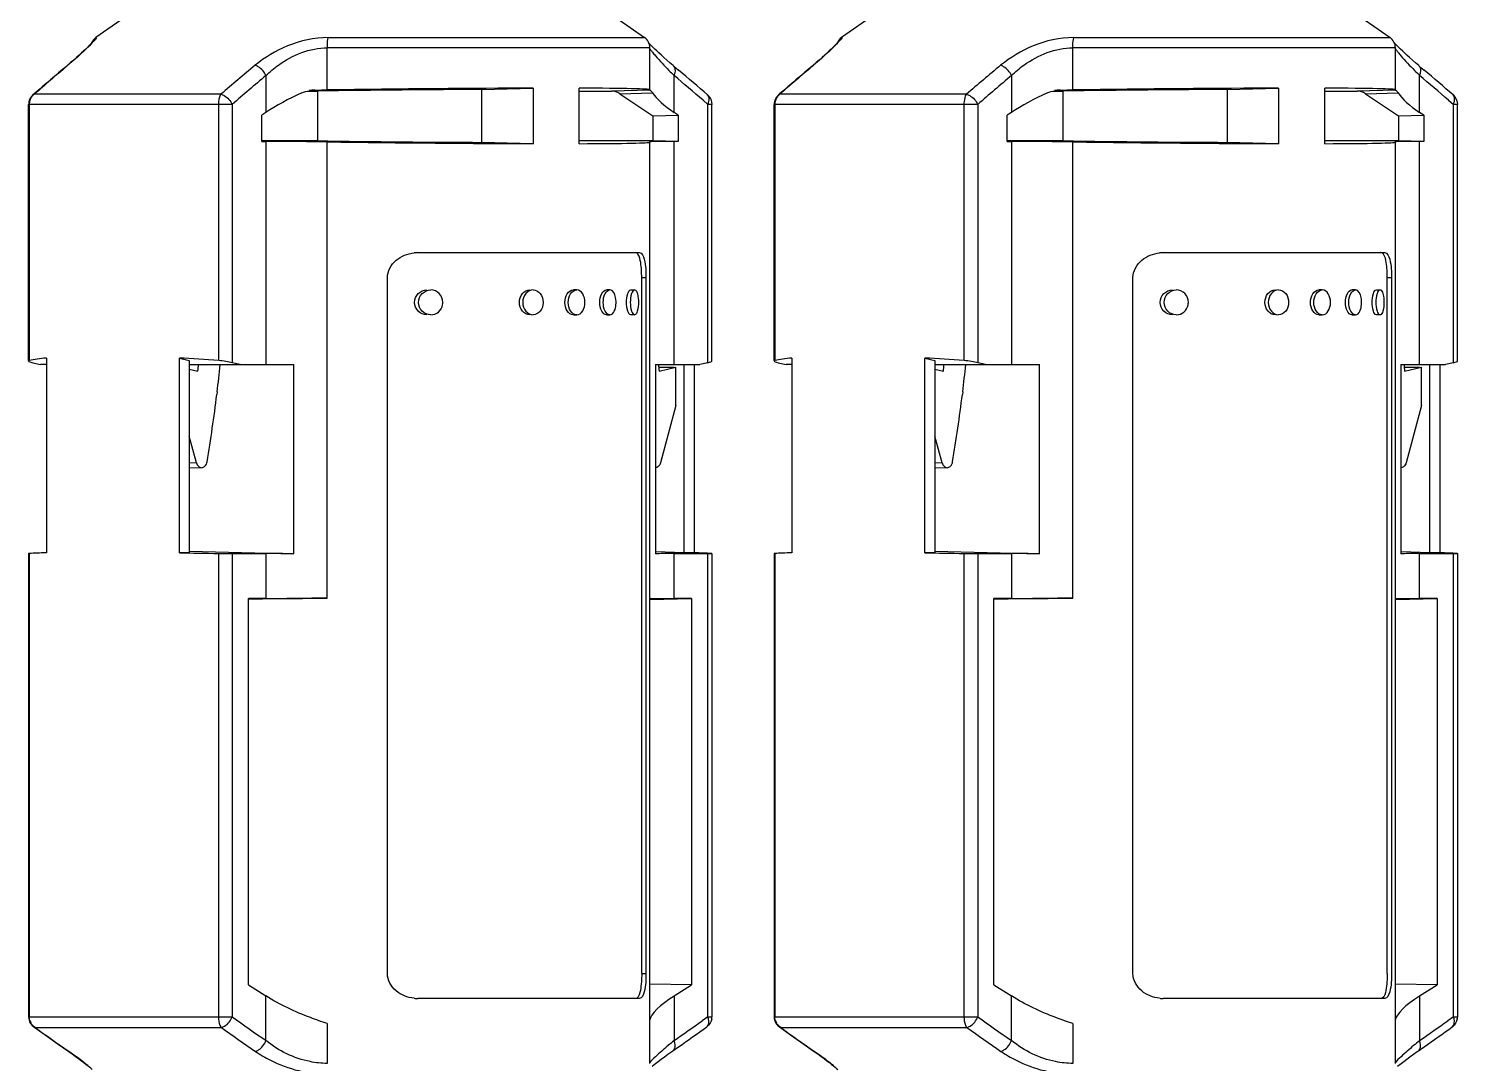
# Model space of a CAD drawing. Header units: millimetres. Extents: x 10297564 to 11610295, y -9287743 to -8409454.
# Drawn here: x 10529069 to 10530223, y -9104071 to -9103235 of the extents above; entities that cross this region are included whole.
import ezdxf

# ---------------------------------------------------------------- set-up
doc = ezdxf.new("R2010")
doc.units = ezdxf.units.MM
doc.header["$LTSCALE"] = 100
doc.layers.add('-0', color=7, linetype='Continuous')

# ---------------------------------------------------------------- blocks, each defined once
blk = doc.blocks.new('인버터 외형도')
at = {"layer": '-0', "linetype": 'Continuous'}
for p, q in [((120262.3, 33751.12), (120319.29, 33711.22)), ((120713.77, 33751.12), (120770.76, 33711.22)), ((120004.15, 33723.15), (119987.11, 33711.22)), ((120455.62, 33723.15), (120438.58, 33711.22)), ((119987.11, 33711.22), (119987.31, 33711.22)), ((120127.69, 33711.22), (120319.29, 33711.22)), ((120438.58, 33711.22), (120438.78, 33711.22)), ((120579.16, 33711.22), (120770.76, 33711.22)), ((119985.34, 33708.95), (119984.67, 33708.17)), ((120322.5, 33705.05), (120127.2, 33705.05)), ((120127.2, 33679.56), (120127.2, 33705.05)), ((120322.5, 33679.67), (120322.5, 33705.05)), ((120325.53, 33704.31), (120323.56, 33706.25)), ((120436.81, 33708.95), (120436.14, 33708.17)), ((120773.97, 33705.05), (120578.67, 33705.05)), ((120578.67, 33679.56), (120578.67, 33705.05)), ((120773.97, 33679.67), (120773.97, 33705.05)), ((120777, 33704.31), (120775.03, 33706.25)), ((119969.4, 33694.04), (119970.1, 33694.45)), ((119969.78, 33694.35), (119969.41, 33694.04)), ((119969.49, 33693.93), (119970.1, 33694.45)), ((120336.99, 33694.04), (120339.94, 33691.54)), ((120420.87, 33694.04), (120421.57, 33694.45)), ((120421.25, 33694.35), (120420.88, 33694.04)), ((120420.96, 33693.93), (120421.57, 33694.45)), ((120788.46, 33694.04), (120791.41, 33691.54)), ((120090.06, 33688.28), (120090.06, 33665.93)), ((120337.18, 33665.93), (120337.18, 33688.28)), ((120541.53, 33688.28), (120541.53, 33665.93)), ((120788.65, 33665.93), (120788.65, 33688.28)), ((119949.63, 33677.12), (119948.9, 33676.49)), ((119948.9, 33676.49), (119949.76, 33676.97)), ((120062.78, 33676.97), (119949.75, 33676.97)), ((120115.19, 33678.87), (120121.18, 33678.87)), ((120119.63, 33679.46), (120120.02, 33679.47)), ((120119.63, 33679.46), (120120.02, 33679.47)), ((120121.18, 33678.87), (120121.18, 33648.78)), ((120220.66, 33679.83), (120251.8, 33680.63)), ((120220.66, 33679.83), (120220.66, 33647.82)), ((120251.8, 33680.63), (120251.8, 33647.02)), ((120279.76, 33647.02), (120279.76, 33680.63)), ((120279.76, 33678.87), (120299.32, 33678.87)), ((120322.51, 33679.47), (120299.32, 33678.87)), ((120304.32, 33677.29), (120324.17, 33677.79)), ((120304.32, 33677.29), (120324.33, 33663.82)), ((120322.29, 33679.56), (120322.24, 33679.53)), ((120322.5, 33679.67), (120322.29, 33679.56)), ((120401.1, 33677.12), (120400.37, 33676.49)), ((120400.37, 33676.49), (120401.23, 33676.97)), ((120514.25, 33676.97), (120401.22, 33676.97)), ((120566.66, 33678.87), (120572.65, 33678.87)), ((120571.1, 33679.46), (120571.49, 33679.47)), ((120571.1, 33679.46), (120571.49, 33679.47)), ((120572.65, 33678.87), (120572.65, 33648.78)), ((120672.13, 33679.83), (120703.27, 33680.63)), ((120672.13, 33679.83), (120672.13, 33647.82)), ((120703.27, 33680.63), (120703.27, 33647.02)), ((120731.23, 33647.02), (120731.23, 33680.63)), ((120731.23, 33678.87), (120750.79, 33678.87)), ((120773.98, 33679.47), (120750.79, 33678.87)), ((120755.79, 33677.29), (120775.64, 33677.79)), ((120755.79, 33677.29), (120775.8, 33663.82)), ((120773.76, 33679.56), (120773.71, 33679.53)), ((120773.97, 33679.67), (120773.76, 33679.56)), ((120069.64, 33670.81), (119946.31, 33670.81)), ((119946.31, 33515.68), (119946.31, 33670.81)), ((119946.71, 33670.81), (119946.71, 33515.68)), ((120061.44, 33515.68), (120061.44, 33670.81)), ((120069.64, 33670.81), (120069.64, 33514.46)), ((120354.73, 33673.29), (120357.6, 33670.81)), ((120360.09, 33670.81), (120357.6, 33670.81)), ((120357.6, 33514.46), (120357.6, 33670.81)), ((120360.09, 33515.45), (120360.09, 33670.81)), ((120521.11, 33670.81), (120397.78, 33670.81)), ((120397.78, 33515.68), (120397.78, 33670.81)), ((120398.18, 33670.81), (120398.18, 33515.68)), ((120512.91, 33515.68), (120512.91, 33670.81)), ((120521.11, 33670.81), (120521.11, 33514.46)), ((120806.2, 33673.29), (120809.07, 33670.81)), ((120811.56, 33670.81), (120809.07, 33670.81)), ((120809.07, 33514.46), (120809.07, 33670.81)), ((120811.56, 33515.45), (120811.56, 33670.81)), ((120090.06, 33665.93), (120087.51, 33664.22)), ((120087.51, 33648.38), (120087.51, 33664.22)), ((120324.33, 33663.82), (120339.73, 33664.22)), ((120324.33, 33663.82), (120324.33, 33648.78)), ((120339.73, 33664.22), (120337.18, 33665.93)), ((120339.73, 33664.22), (120339.73, 33648.38)), ((120541.53, 33665.93), (120538.98, 33664.22)), ((120538.98, 33648.38), (120538.98, 33664.22)), ((120775.8, 33663.82), (120791.2, 33664.22)), ((120775.8, 33663.82), (120775.8, 33648.78)), ((120791.2, 33664.22), (120788.65, 33665.93)), ((120791.2, 33664.22), (120791.2, 33648.38)), ((120121.18, 33648.78), (120087.51, 33648.78)), ((120087.51, 33648.38), (120090.06, 33648.38)), ((120090.06, 33648.38), (120090.06, 33513.33)), ((120127.2, 33371.97), (120127.2, 33648.09)), ((120251.8, 33647.02), (120220.66, 33647.82)), ((120324.33, 33648.78), (120279.76, 33648.78)), ((120322.24, 33648.12), (120322.29, 33648.09)), ((120322.29, 33648.09), (120322.5, 33647.98)), ((120322.5, 33090.29), (120322.5, 33647.98)), ((120339.73, 33648.38), (120324.33, 33648.78)), ((120339.73, 33648.38), (120337.18, 33648.38)), ((120337.18, 33513.33), (120337.18, 33648.38)), ((120572.65, 33648.78), (120538.98, 33648.78)), ((120538.98, 33648.38), (120541.53, 33648.38)), ((120541.53, 33648.38), (120541.53, 33513.33)), ((120578.67, 33371.97), (120578.67, 33648.09)), ((120703.27, 33647.02), (120672.13, 33647.82)), ((120775.8, 33648.78), (120731.23, 33648.78)), ((120773.71, 33648.12), (120773.76, 33648.09)), ((120773.76, 33648.09), (120773.97, 33647.98)), ((120773.97, 33090.29), (120773.97, 33647.98)), ((120791.2, 33648.38), (120775.8, 33648.78)), ((120791.2, 33648.38), (120788.65, 33648.38)), ((120788.65, 33513.33), (120788.65, 33648.38)), ((120181.93, 33581.06), (120316.13, 33581.06)), ((120633.4, 33581.06), (120767.6, 33581.06)), ((120163.6, 33144.63), (120163.6, 33566.01)), ((120317.58, 33566.01), (120320.17, 33566.01)), ((120317.58, 33144.63), (120317.58, 33566.01)), ((120320.17, 33566.01), (120320.17, 33144.63)), ((120615.07, 33144.63), (120615.07, 33566.01)), ((120769.05, 33566.01), (120771.64, 33566.01)), ((120769.05, 33144.63), (120769.05, 33566.01)), ((120771.64, 33566.01), (120771.64, 33144.63)), ((120278.24, 33558.48), (120276.22, 33558.48)), ((120298.32, 33558.48), (120296.21, 33558.48)), ((120310.97, 33558.48), (120313.28, 33558.48)), ((120729.71, 33558.48), (120727.69, 33558.48)), ((120749.79, 33558.48), (120747.68, 33558.48)), ((120762.44, 33558.48), (120764.75, 33558.48)), ((120276.22, 33543.43), (120278.24, 33543.43)), ((120296.21, 33543.43), (120298.32, 33543.43)), ((120313.28, 33543.43), (120310.97, 33543.43)), ((120727.69, 33543.43), (120729.71, 33543.43)), ((120747.68, 33543.43), (120749.79, 33543.43)), ((120764.75, 33543.43), (120762.44, 33543.43)), ((119946.71, 33515.68), (119946.31, 33515.45)), ((119948.8, 33514.46), (119953.55, 33513.33)), ((119957.05, 33513.33), (119953.55, 33513.33)), ((119957.05, 33517.28), (119957.05, 33399.42)), ((120037.61, 33517.28), (120043.62, 33515.86)), ((120037.61, 33399.42), (120037.61, 33517.28)), ((120043.62, 33515.86), (120043.62, 33399.42)), ((120043.62, 33513.34), (120106.91, 33513.33)), ((120074.38, 33513.33), (120069.64, 33514.46)), ((120106.91, 33398.82), (120106.91, 33513.33)), ((120325.89, 33513.33), (120352.85, 33513.33)), ((120325.89, 33513.33), (120325.89, 33398.82)), ((120327.82, 33511.7), (120337.18, 33511.7)), ((120328.1, 33509.28), (120338.3, 33511.7)), ((120338.3, 33488.53), (120338.3, 33511.7)), ((120343.34, 33399.42), (120343.34, 33513.33)), ((120349.35, 33513.33), (120349.35, 33399.42)), ((120357.6, 33514.46), (120352.85, 33513.33)), ((120398.18, 33515.68), (120397.78, 33515.45)), ((120400.27, 33514.46), (120405.01, 33513.33)), ((120408.52, 33513.33), (120405.01, 33513.33)), ((120408.52, 33517.28), (120408.52, 33399.42)), ((120489.08, 33517.28), (120495.09, 33515.86)), ((120489.08, 33399.42), (120489.08, 33517.28)), ((120495.09, 33515.86), (120495.09, 33399.42)), ((120495.09, 33513.34), (120558.38, 33513.33)), ((120525.85, 33513.33), (120521.11, 33514.46)), ((120558.38, 33398.82), (120558.38, 33513.33)), ((120777.36, 33513.33), (120804.32, 33513.33)), ((120777.36, 33513.33), (120777.36, 33398.82)), ((120779.29, 33511.7), (120788.65, 33511.7)), ((120779.57, 33509.28), (120789.77, 33511.7)), ((120789.77, 33488.53), (120789.77, 33511.7)), ((120794.81, 33399.42), (120794.81, 33513.33)), ((120800.82, 33513.33), (120800.82, 33399.42)), ((120809.07, 33514.46), (120804.32, 33513.33)), ((120043.62, 33510.5), (120048.78, 33509.28)), ((120495.09, 33510.5), (120500.25, 33509.28)), ((120060.48, 33496.73), (120060.3, 33495.22)), ((120511.95, 33496.73), (120511.76, 33495.22)), ((120338.3, 33488.53), (120328.93, 33453.87)), ((120789.77, 33488.53), (120780.4, 33453.87)), ((120047.96, 33453.87), (120043.62, 33469.92)), ((120499.43, 33453.87), (120495.09, 33469.92)), ((120047.96, 33453.87), (120043.62, 33453.67)), ((120051.23, 33450.9), (120043.62, 33450.55)), ((120499.43, 33453.87), (120495.09, 33453.67)), ((120502.7, 33450.9), (120495.09, 33450.55)), ((119946.71, 33398.97), (119946.31, 33398.93)), ((119946.31, 33398.93), (119946.31, 33118.53)), ((119946.71, 33398.97), (119946.71, 33118.53)), ((120043.62, 33399.42), (120037.61, 33399.42)), ((120043.64, 33400.44), (120106.91, 33398.82)), ((120061.44, 33118.53), (120061.44, 33398.97)), ((120069.64, 33398.89), (120090.06, 33398.89)), ((120069.64, 33398.89), (120069.64, 33118.53)), ((120090.06, 33398.89), (120090.06, 33371.68)), ((120343.34, 33399.42), (120325.92, 33399.87)), ((120337.18, 33398.89), (120357.6, 33398.89)), ((120337.18, 33371.68), (120337.18, 33398.89)), ((120349.35, 33399.42), (120343.34, 33399.42)), ((120357.6, 33118.53), (120357.6, 33398.89)), ((120360.09, 33398.93), (120359.68, 33398.97)), ((120360.09, 33398.93), (120360.09, 33118.53)), ((120398.18, 33398.97), (120397.78, 33398.93)), ((120397.78, 33398.93), (120397.78, 33118.53)), ((120398.18, 33398.97), (120398.18, 33118.53)), ((120495.09, 33399.42), (120489.08, 33399.42)), ((120495.11, 33400.44), (120558.38, 33398.82)), ((120512.91, 33118.53), (120512.91, 33398.97)), ((120521.11, 33398.89), (120541.53, 33398.89)), ((120521.11, 33398.89), (120521.11, 33118.53)), ((120541.53, 33398.89), (120541.53, 33371.68)), ((120794.81, 33399.42), (120777.39, 33399.87)), ((120788.65, 33398.89), (120809.07, 33398.89)), ((120788.65, 33371.68), (120788.65, 33398.89)), ((120800.82, 33399.42), (120794.81, 33399.42)), ((120809.07, 33118.53), (120809.07, 33398.89)), ((120811.56, 33398.93), (120811.15, 33398.97)), ((120811.56, 33398.93), (120811.56, 33118.53)), ((120090.06, 33371.68), (120079.41, 33371.68)), ((120079.41, 33137.78), (120079.41, 33371.68)), ((120322.5, 33371.03), (120347.82, 33371.68)), ((120347.82, 33371.68), (120337.18, 33371.68)), ((120347.82, 33371.68), (120347.82, 33137.78)), ((120541.53, 33371.68), (120530.88, 33371.68)), ((120530.88, 33137.78), (120530.88, 33371.68)), ((120773.97, 33371.03), (120799.29, 33371.68)), ((120799.29, 33371.68), (120788.65, 33371.68)), ((120799.29, 33371.68), (120799.29, 33137.78)), ((120317.58, 33144.63), (120320.17, 33144.63)), ((120079.41, 33137.78), (120090.06, 33131.1)), ((120090.06, 33104.12), (120090.06, 33131.1)), ((120347.82, 33137.78), (120322.5, 33138.19)), ((120337.18, 33131.1), (120347.82, 33137.78)), ((120337.18, 33131.1), (120337.18, 33104.12)), ((120530.88, 33137.78), (120541.53, 33131.1)), ((120541.53, 33104.12), (120541.53, 33131.1)), ((120799.29, 33137.78), (120773.97, 33138.19)), ((120788.65, 33131.1), (120799.29, 33137.78)), ((120788.65, 33131.1), (120788.65, 33104.12)), ((120316.13, 33129.59), (120181.93, 33129.59)), ((120767.6, 33129.59), (120633.4, 33129.59)), ((119946.31, 33118.53), (120069.64, 33118.53)), ((120127.2, 33114.45), (120127.2, 33090.29)), ((120357.6, 33118.53), (120354.27, 33116.15)), ((120357.6, 33118.53), (120360.09, 33118.53)), ((120397.78, 33118.53), (120521.11, 33118.53)), ((120578.67, 33114.45), (120578.67, 33090.29)), ((120809.07, 33118.53), (120805.74, 33116.15)), ((120809.07, 33118.53), (120811.56, 33118.53)), ((119949.46, 33112.41), (119950.28, 33112.01)), ((119950.28, 33112.01), (120063.02, 33112.01)), ((120400.93, 33112.41), (120401.75, 33112.01)), ((120401.74, 33112.01), (120514.49, 33112.01)), ((119969.96, 33097.94), (119970.63, 33097.6)), ((119969.96, 33097.94), (119970.57, 33097.51)), ((119970.63, 33097.6), (119970.02, 33098.02)), ((119970.57, 33097.51), (119972.66, 33096.04)), ((120336.44, 33097.94), (120339.84, 33100.31)), ((120421.43, 33097.94), (120422.1, 33097.6)), ((120421.43, 33097.94), (120422.04, 33097.51)), ((120422.1, 33097.6), (120421.49, 33098.02)), ((120422.04, 33097.51), (120424.13, 33096.04)), ((120787.91, 33097.94), (120791.31, 33100.31)), ((120323.88, 33088.58), (120326.02, 33090.29)), ((120775.35, 33088.58), (120777.49, 33090.29))]:
    blk.add_line(p, q, dxfattribs=at)
for points in [[(119984.67, 33708.17), (119984.29, 33707.75), (119983.63, 33707.06), (119982.84, 33706.25), (119981.92, 33705.33), (119980.86, 33704.31), (119979.68, 33703.17), (119978.37, 33701.94), (119976.92, 33700.61), (119975.34, 33699.19), (119973.63, 33697.67)], [(120323.56, 33706.25), (120322.77, 33707.06), (120322.11, 33707.75), (120321.73, 33708.17)], [(120336.99, 33694.04), (120336.62, 33694.35), (120334.63, 33696.05), (120332.77, 33697.67), (120331.06, 33699.19), (120329.48, 33700.61), (120328.03, 33701.94), (120326.72, 33703.17), (120325.53, 33704.31)], [(120436.14, 33708.17), (120435.76, 33707.75), (120435.1, 33707.06), (120434.31, 33706.25), (120433.39, 33705.33), (120432.33, 33704.31), (120431.15, 33703.17), (120429.84, 33701.94), (120428.39, 33700.61), (120426.81, 33699.19), (120425.1, 33697.67)], [(120775.03, 33706.25), (120774.24, 33707.06), (120773.58, 33707.75), (120773.2, 33708.17)], [(120788.46, 33694.04), (120788.09, 33694.35), (120786.1, 33696.05), (120784.24, 33697.67), (120782.53, 33699.19), (120780.95, 33700.61), (120779.5, 33701.94), (120778.19, 33703.17), (120777, 33704.31)], [(119973.63, 33697.67), (119971.77, 33696.06), (119969.78, 33694.35)], [(120425.1, 33697.67), (120423.24, 33696.06), (120421.25, 33694.35)], [(119949.46, 33112.4), (119956.25, 33107.57), (119964.22, 33101.95), (119969.96, 33097.94)], [(120400.93, 33112.4), (120407.72, 33107.57), (120415.69, 33101.95), (120421.43, 33097.94)], [(119972.66, 33096.04), (119974.69, 33094.57), (119976.55, 33093.21), (119978.24, 33091.94), (119979.75, 33090.78), (119981.1, 33089.72), (119982.29, 33088.77), (119983.31, 33087.93), (119984.16, 33087.21), (119984.85, 33086.61)], [(120326.02, 33090.29), (120327.58, 33091.5), (120329.34, 33092.83), (120331.3, 33094.28), (120333.45, 33095.83), (120335.79, 33097.49), (120336.44, 33097.94)], [(120424.13, 33096.04), (120426.16, 33094.57), (120428.02, 33093.21), (120429.71, 33091.94), (120431.22, 33090.78), (120432.57, 33089.72), (120433.76, 33088.77), (120434.78, 33087.93), (120435.63, 33087.21), (120436.32, 33086.61)], [(120777.49, 33090.29), (120779.05, 33091.5), (120780.81, 33092.83), (120782.77, 33094.28), (120784.92, 33095.83), (120787.26, 33097.49), (120787.91, 33097.94)]]:
    blk.add_lwpolyline(points, dxfattribs=at)
for centre, radius, start, end in [((119991.42, 33705.05), 7.52, 124.99998, 155.19379), ((120314.98, 33705.05), 7.52, 0, 55.00002), ((120442.89, 33705.05), 7.52, 124.99998, 155.19379), ((120766.45, 33705.05), 7.52, 0, 55.00002), ((119884.43, 33804.97), 139.56, 314.38536, 314.98751), ((119991.66, 33705.01), 7.57, 143.37904, 150.20189), ((120335.9, 33804.97), 139.56, 314.38536, 314.98751), ((120443.13, 33705.01), 7.57, 143.37904, 150.20189), ((121285.83, 32134.8), 2040.63, 130.17362, 130.9044), ((121282.39, 32146.02), 2029.71, 130.30385, 131.03855), ((121287.3, 32250.42), 1880.03, 129.81721, 130.64186), ((121737.3, 32134.8), 2040.63, 130.17362, 130.9044), ((121733.86, 32146.02), 2029.71, 130.30385, 131.03855), ((121738.77, 32250.42), 1880.03, 129.81721, 130.64186), ((121394.81, 32142.83), 2022.57, 130.17284, 130.93431), ((120522.88, 33877.03), 264.78, 224.521, 225.46449), ((119026.96, 32136.44), 2030.98, 49.17457, 49.8258), ((119016.94, 32130.62), 2046.17, 49.06858, 49.71609), ((121846.28, 32142.83), 2022.57, 130.17284, 130.93431), ((120974.35, 33877.03), 264.78, 224.521, 225.46449), ((119478.43, 32136.44), 2030.98, 49.17457, 49.8258), ((119468.41, 32130.62), 2046.17, 49.06858, 49.71609), ((119953.86, 33670.78), 7.56, 137.94013, 145.80278), ((119953.83, 33670.81), 7.52, 130.95274, 137.95974), ((120119.95, 33657.83), 21.63, 97.72896, 100.14557), ((120120.09, 33656.79), 22.67, 95.9316, 97.73291), ((120120.26, 33655.03), 24.44, 91.48613, 95.89759), ((120405.33, 33670.78), 7.56, 137.94013, 145.80278), ((120405.3, 33670.81), 7.52, 130.95274, 137.95974), ((120571.42, 33657.83), 21.63, 97.72896, 100.14557), ((120571.56, 33656.79), 22.67, 95.9316, 97.73291), ((120571.73, 33655.03), 24.44, 91.48613, 95.89759), ((119954.72, 33670.8), 8.01, 162.75148, 179.91301), ((119953.82, 33670.82), 7.51, 145.83108, 154.64586), ((120406.19, 33670.8), 8.01, 162.75148, 179.91301), ((120405.29, 33670.82), 7.51, 145.83108, 154.64586), ((120181.93, 33560.36), 20.69, 90.01779, 96.05428), ((120633.4, 33560.36), 20.69, 90.01779, 96.05428), ((120189.48, 33550.96), 7.67, 348.41367, 359.96048), ((120640.95, 33550.96), 7.67, 348.41367, 359.96048), ((119651.71, 33558.09), 400.07, 352.99153, 353.5765), ((119071.58, 33617.5), 996.25, 353.03694, 353.99645), ((120725.46, 33558.13), 400.34, 186.42391, 187.0086), ((120103.17, 33558.09), 400.07, 352.99153, 353.5765), ((119523.05, 33617.5), 996.25, 353.03694, 353.99645), ((121176.93, 33558.13), 400.34, 186.42391, 187.0086), ((119080.6, 33616.35), 987.16, 350.55953, 352.95185), ((119532.06, 33616.35), 987.16, 350.55953, 352.95185), ((120181.93, 33150.31), 20.72, 263.99437, 269.98436), ((120633.4, 33150.31), 20.72, 263.99437, 269.98436), ((119953.84, 33118.53), 7.54, 179.98566, 210.12935), ((119954.5, 33118.49), 7.78, 198.20092, 208.3383), ((121216.95, 34722.94), 1972.43, 234.43165, 235.15773), ((119200.94, 34736.21), 1988.65, 304.8449, 305.44729), ((120352.55, 33118.53), 7.54, 350.95274, 0.01408), ((120405.31, 33118.53), 7.54, 179.98566, 210.12935), ((120405.97, 33118.49), 7.78, 198.20092, 208.3383), ((121668.42, 34722.94), 1972.43, 234.43165, 235.15773), ((119652.41, 34736.21), 1988.65, 304.8449, 305.44729), ((120804.02, 33118.53), 7.54, 350.95274, 0.01408), ((121104.83, 34721.43), 1980.72, 234.3454, 235.04535), ((121129.52, 34616.75), 1844.36, 234.67238, 235.45406), ((119201.18, 34728.78), 1987.08, 304.96192, 305.56598), ((121556.3, 34721.43), 1980.72, 234.3454, 235.04535), ((121580.99, 34616.75), 1844.36, 234.67238, 235.45406), ((119652.65, 34728.78), 1987.08, 304.96192, 305.56598), ((120487.57, 32918.73), 238.72, 129.05184, 130.19686), ((120939.04, 32918.73), 238.72, 129.05184, 130.19686)]:
    blk.add_arc(centre, radius, start, end, dxfattribs=at)
for centre, major_axis, ratio, start_param, end_param in [((120120.27, 33667.11), (44.85, 19.08), 0.270365, 1.644981, 2.189344), ((120120.27, 33680.06), (45.15, 0.53), 0.01297, -1.576436, -1.416778), ((120153.2, 33677.69), (124.15, 1.45), 0.01297, 0.996205, 1.831472), ((120153.2, 33677.69), (169.3, 1.98), 0.01297, 0.948948, 1.724815), ((120153.2, 33677.69), (169.3, 1.98), 0.01297, -0.000152, 0.726266), ((120299.31, 33663.82), (0.01, 15.05), 0.743145, -0.463211, 0.000376), ((120367.39, 33680.06), (45.15, 0.53), 0.01297, -3.042097, -3.031536), ((120367.39, 33667.11), (44.81, -17.82), 0.310322, -2.725388, -2.181025), ((120571.74, 33667.11), (44.85, 19.08), 0.270365, 1.644981, 2.189344), ((120571.74, 33680.06), (45.15, 0.53), 0.01297, -1.576436, -1.416778), ((120604.67, 33677.69), (124.15, 1.45), 0.01297, 0.996205, 1.831472), ((120604.67, 33677.69), (169.3, 1.98), 0.01297, 0.948948, 1.724815), ((120604.67, 33677.69), (169.3, 1.98), 0.01297, -0.000152, 0.726266), ((120750.78, 33663.82), (0.01, 15.05), 0.743145, -0.463211, 0.000376), ((120818.85, 33680.06), (45.15, 0.53), 0.01297, -3.042097, -3.031536), ((120818.85, 33667.11), (44.81, -17.82), 0.310322, -2.725388, -2.181025), ((120120.27, 33647.59), (45.15, -0.53), 0.01297, 1.416778, 2.303986), ((120153.2, 33649.96), (124.15, -1.45), 0.01297, -1.831472, -0.996205), ((120153.2, 33649.96), (169.3, -1.98), 0.01297, -1.724815, -0.948948), ((120153.2, 33649.96), (169.3, -1.98), 0.01297, -0.726266, 0.000152), ((120367.39, 33647.59), (45.15, -0.53), 0.01297, 8.587171, 9.42493), ((120571.74, 33647.59), (45.15, -0.53), 0.01297, 1.416778, 2.303986), ((120604.67, 33649.96), (124.15, -1.45), 0.01297, -1.831472, -0.996205), ((120604.67, 33649.96), (169.3, -1.98), 0.01297, -1.724815, -0.948948), ((120604.67, 33649.96), (169.3, -1.98), 0.01297, -0.726266, 0.000152), ((120818.85, 33647.59), (45.15, -0.53), 0.01297, 8.587171, 9.42493), ((119953.83, 33514.46), (7.52, -1), 0.115967, 3.156999, 3.994756), ((120153.2, 33480.3), (218.18, -28.99), 0.115967, 2.703446, 2.827696), ((120153.2, 33480.3), (218.18, -28.99), 0.115967, 2.020223, 2.144473), ((120064.6, 33514.46), (7.52, -1), 0.115967, 0.853164, 2.020223), ((120352.56, 33514.46), (7.52, 1), 0.115967, -0.853164, -0.015407), ((120405.3, 33514.46), (7.52, -1), 0.115967, 3.156999, 3.994756), ((120604.67, 33480.3), (218.18, -28.99), 0.115967, 2.703446, 2.827696), ((120604.67, 33480.3), (218.18, -28.99), 0.115967, 2.020223, 2.144473), ((120516.07, 33514.46), (7.52, -1), 0.115967, 0.853164, 2.020223), ((120804.03, 33514.46), (7.52, 1), 0.115967, -0.853164, -0.015407), ((120153.2, 33400.47), (218.21, 2.55), 0.01297, 2.687889, 2.812139), ((120153.2, 33400.47), (218.21, -2.55), 0.01297, -2.128916, -2.004666), ((120064.6, 33399.02), (7.52, -0.09), 0.01297, -2.004666, -0.837607), ((120120.27, 33398.1), (45.15, -0.53), 0.01297, 1.871369, 2.303986), ((120367.39, 33398.1), (45.15, -0.53), 0.01297, 2.303986, 2.736603), ((120153.2, 33400.47), (218.21, -2.55), 0.01297, 0.329453, 0.453703), ((120352.56, 33399.02), (7.52, -0.09), 0.01297, -0.837607, 0.000151), ((120604.67, 33400.47), (218.21, 2.55), 0.01297, 2.687889, 2.812139), ((120604.67, 33400.47), (218.21, -2.55), 0.01297, -2.128916, -2.004666), ((120516.07, 33399.02), (7.52, -0.09), 0.01297, -2.004666, -0.837607), ((120571.74, 33398.1), (45.15, -0.53), 0.01297, 1.871369, 2.303986), ((120818.85, 33398.1), (45.15, -0.53), 0.01297, 2.303986, 2.736603), ((120604.67, 33400.47), (218.21, -2.55), 0.01297, 0.329453, 0.453703), ((120804.03, 33399.02), (7.52, -0.09), 0.01297, -0.837607, 0.000151), ((120153.2, 33370.11), (169.3, 1.98), 0.01297, 1.724815, 2.022101), ((120120.27, 33372.47), (45.15, 0.53), 0.01297, -2.303986, -1.416778), ((120367.39, 33372.47), (45.15, 0.53), 0.01297, -3.074724, -2.303986), ((120604.67, 33370.11), (169.3, 1.98), 0.01297, 1.724815, 2.022101), ((120571.74, 33372.47), (45.15, 0.53), 0.01297, -2.303986, -1.416778), ((120818.85, 33372.47), (45.15, 0.53), 0.01297, -3.074724, -2.303986), ((120367.39, 33130.23), (44.89, 16.55), 0.290595, 2.197128, 2.964601), ((120818.85, 33130.23), (44.89, 16.55), 0.290595, 2.197128, 2.964601)]:
    blk.add_ellipse(centre, major_axis=major_axis, ratio=ratio, start_param=start_param, end_param=end_param, dxfattribs=at)
for points, knots in [([(119987.31, 33711.22), (119987.42, 33711.21), (119987.03, 33710.4), (119985.87, 33709.31), (119984.27, 33707.45), (119983.09, 33706.27)], [0, 0, 0, 0, 0.052363, 0.238674, 1, 1, 1, 1]), ([(120127.69, 33711.22), (120119.32, 33711.2), (120103.18, 33707.77), (120089.4, 33699.2), (120083.44, 33694.45)], [0, 0, 0, 0, 0.5235, 1, 1, 1, 1]), ([(120127.2, 33705.05), (120127.2, 33705.62), (120127.24, 33707.68), (120127.37, 33709.76), (120127.69, 33711.22)], [0, 0, 0, 0, 0.276224, 1, 1, 1, 1]), ([(120438.78, 33711.22), (120438.89, 33711.21), (120438.5, 33710.4), (120437.34, 33709.31), (120435.74, 33707.45), (120434.56, 33706.27)], [0, 0, 0, 0, 0.052363, 0.238674, 1, 1, 1, 1]), ([(120579.16, 33711.22), (120570.79, 33711.2), (120554.65, 33707.77), (120540.87, 33699.2), (120534.91, 33694.45)], [0, 0, 0, 0, 0.5235, 1, 1, 1, 1]), ([(120578.67, 33705.05), (120578.67, 33705.62), (120578.71, 33707.68), (120578.84, 33709.76), (120579.16, 33711.22)], [0, 0, 0, 0, 0.276224, 1, 1, 1, 1]), ([(119982.05, 33705.24), (119981.23, 33704.44), (119977.36, 33700.73), (119973.31, 33697.19), (119970.1, 33694.45)], [0, 0, 0, 0, 0.212642, 1, 1, 1, 1]), ([(120090.06, 33688.28), (120092.39, 33690.58), (120102.83, 33699.46), (120116.72, 33705.05), (120127.2, 33705.05)], [0, 0, 0, 0, 0.237832, 1, 1, 1, 1]), ([(120322.53, 33704.41), (120322.61, 33704.28), (120323.1, 33703.58), (120323.63, 33702.91), (120324.07, 33702.37)], [0, 0, 0, 0, 0.182806, 1, 1, 1, 1]), ([(120324.07, 33702.37), (120324.66, 33701.63), (120327.87, 33697.85), (120331.27, 33694.23), (120334.09, 33691.37)], [0, 0, 0, 0, 0.189697, 1, 1, 1, 1]), ([(120433.52, 33705.24), (120432.7, 33704.44), (120428.83, 33700.73), (120424.78, 33697.19), (120421.57, 33694.45)], [0, 0, 0, 0, 0.212642, 1, 1, 1, 1]), ([(120541.53, 33688.28), (120543.86, 33690.58), (120554.3, 33699.46), (120568.19, 33705.05), (120578.67, 33705.05)], [0, 0, 0, 0, 0.237832, 1, 1, 1, 1]), ([(120774, 33704.41), (120774.08, 33704.28), (120774.57, 33703.58), (120775.1, 33702.91), (120775.54, 33702.37)], [0, 0, 0, 0, 0.182806, 1, 1, 1, 1]), ([(120775.54, 33702.37), (120776.13, 33701.63), (120779.34, 33697.85), (120782.74, 33694.23), (120785.56, 33691.37)], [0, 0, 0, 0, 0.189697, 1, 1, 1, 1]), ([(120090.06, 33688.28), (120089.05, 33690.45), (120086.88, 33692.95), (120084.09, 33694.26), (120083.44, 33694.45)], [0, 0, 0, 0, 0.780104, 1, 1, 1, 1]), ([(120337.18, 33688.28), (120337.43, 33688.83), (120338.13, 33690.61), (120338.05, 33693.14), (120337, 33694.03)], [0, 0, 0, 0, 0.304166, 1, 1, 1, 1]), ([(120541.53, 33688.28), (120540.52, 33690.45), (120538.35, 33692.95), (120535.56, 33694.26), (120534.91, 33694.45)], [0, 0, 0, 0, 0.780104, 1, 1, 1, 1]), ([(120788.65, 33688.28), (120788.9, 33688.83), (120789.6, 33690.61), (120789.52, 33693.14), (120788.47, 33694.03)], [0, 0, 0, 0, 0.304166, 1, 1, 1, 1]), ([(120061.44, 33670.81), (120061.44, 33671.4), (120061.55, 33673.51), (120062, 33675.67), (120062.78, 33676.97)], [0, 0, 0, 0, 0.282248, 1, 1, 1, 1]), ([(120062.78, 33676.97), (120063.46, 33676.8), (120066.34, 33675.52), (120068.59, 33672.99), (120069.64, 33670.81)], [0, 0, 0, 0, 0.224942, 1, 1, 1, 1]), ([(120322.51, 33679.47), (120322.58, 33679.46), (120322.98, 33679.3), (120323.28, 33678.96), (120323.51, 33678.68)], [0, 0, 0, 0, 0.150118, 1, 1, 1, 1]), ([(120357.6, 33670.81), (120357.87, 33671.37), (120358.58, 33673.12), (120358.5, 33675.62), (120357.49, 33676.49)], [0, 0, 0, 0, 0.316344, 1, 1, 1, 1]), ([(120512.91, 33670.81), (120512.91, 33671.4), (120513.02, 33673.51), (120513.47, 33675.67), (120514.25, 33676.97)], [0, 0, 0, 0, 0.282248, 1, 1, 1, 1]), ([(120514.25, 33676.97), (120514.93, 33676.8), (120517.81, 33675.52), (120520.06, 33672.99), (120521.11, 33670.81)], [0, 0, 0, 0, 0.224942, 1, 1, 1, 1]), ([(120773.98, 33679.47), (120774.05, 33679.46), (120774.45, 33679.3), (120774.75, 33678.96), (120774.98, 33678.68)], [0, 0, 0, 0, 0.150118, 1, 1, 1, 1]), ([(120809.07, 33670.81), (120809.34, 33671.37), (120810.05, 33673.12), (120809.97, 33675.62), (120808.96, 33676.49)], [0, 0, 0, 0, 0.316344, 1, 1, 1, 1]), ([(120163.6, 33566.01), (120163.6, 33569.89), (120168.07, 33577.68), (120175.84, 33580.53), (120179.75, 33580.94)], [0, 0, 0, 0, 0.497288, 1, 1, 1, 1]), ([(120316.13, 33581.06), (120317.77, 33581.06), (120320.24, 33574.23), (120320.17, 33569.72), (120320.17, 33566.01)], [0, 0, 0, 0, 0.305985, 1, 1, 1, 1]), ([(120615.07, 33566.01), (120615.07, 33569.89), (120619.54, 33577.68), (120627.31, 33580.53), (120631.22, 33580.94)], [0, 0, 0, 0, 0.497288, 1, 1, 1, 1]), ([(120767.6, 33581.06), (120769.24, 33581.06), (120771.71, 33574.23), (120771.64, 33569.72), (120771.64, 33566.01)], [0, 0, 0, 0, 0.305985, 1, 1, 1, 1]), ([(120317.58, 33566.01), (120317.58, 33569.01), (120317.3, 33573.71), (120316.34, 33578.66), (120315.28, 33580.1)], [0, 0, 0, 0, 0.626461, 1, 1, 1, 1]), ([(120769.05, 33566.01), (120769.05, 33569.01), (120768.76, 33573.71), (120767.81, 33578.66), (120766.75, 33580.1)], [0, 0, 0, 0, 0.626461, 1, 1, 1, 1]), ([(120187.51, 33543.43), (120185.62, 33543.43), (120181.65, 33545.08), (120179.28, 33550.96), (120181.66, 33556.83), (120185.63, 33558.48), (120187.52, 33558.48)], [0, 0, 0, 0, 0.248368, 0.499996, 0.751627, 1, 1, 1, 1]), ([(120189.84, 33543.43), (120187.95, 33543.43), (120184.01, 33545.1), (120181.68, 33550.96), (120184, 33556.82), (120187.96, 33558.48), (120189.84, 33558.48)], [0, 0, 0, 0, 0.247967, 0.499812, 0.751801, 1, 1, 1, 1]), ([(120197.15, 33550.96), (120197.15, 33552.87), (120195.65, 33556.83), (120191.72, 33558.48), (120189.84, 33558.48)], [0, 0, 0, 0, 0.504749, 1, 1, 1, 1]), ([(120249.75, 33543.43), (120248.12, 33543.43), (120244.59, 33545.41), (120242.94, 33550.96), (120244.59, 33556.5), (120248.12, 33558.48), (120249.75, 33558.48)], [0, 0, 0, 0, 0.232746, 0.499972, 0.767201, 1, 1, 1, 1]), ([(120251.78, 33558.48), (120250.15, 33558.48), (120246.62, 33556.5), (120244.98, 33550.96), (120246.62, 33545.42), (120250.15, 33543.43), (120251.78, 33543.43)], [0, 0, 0, 0, 0.232601, 0.499976, 0.76734, 1, 1, 1, 1]), ([(120251.78, 33558.48), (120253.39, 33558.48), (120256.88, 33556.47), (120258.35, 33550.96), (120256.89, 33545.44), (120253.39, 33543.43), (120251.78, 33543.43)], [0, 0, 0, 0, 0.231123, 0.499901, 0.768786, 1, 1, 1, 1]), ([(120276.22, 33543.43), (120273.17, 33543.43), (120268.89, 33550.96), (120273.17, 33558.48), (120276.22, 33558.48)], [0, 0, 0, 0, 0.499966, 1, 1, 1, 1]), ([(120278.24, 33543.43), (120275.2, 33543.43), (120270.9, 33550.96), (120275.19, 33558.48), (120278.24, 33558.48)], [0, 0, 0, 0, 0.499873, 1, 1, 1, 1]), ([(120278.24, 33543.43), (120281.25, 33543.43), (120285.16, 33550.96), (120281.25, 33558.48), (120278.24, 33558.48)], [0, 0, 0, 0, 0.499972, 1, 1, 1, 1]), ([(120296.21, 33543.43), (120295.03, 33543.43), (120292.58, 33546.17), (120292, 33550.96), (120292.58, 33555.74), (120295.03, 33558.48), (120296.21, 33558.48)], [0, 0, 0, 0, 0.197043, 0.499833, 0.802821, 1, 1, 1, 1]), ([(120298.32, 33543.43), (120297.13, 33543.43), (120294.67, 33546.17), (120294.08, 33550.95), (120294.66, 33555.75), (120297.13, 33558.48), (120298.32, 33558.48)], [0, 0, 0, 0, 0.197673, 0.499776, 0.802163, 1, 1, 1, 1]), ([(120298.32, 33543.43), (120299.47, 33543.43), (120301.48, 33545.78), (120302.09, 33549.64), (120302.12, 33554.05), (120300.25, 33558.48), (120298.32, 33558.48)], [0, 0, 0, 0, 0.196719, 0.423255, 0.670588, 1, 1, 1, 1]), ([(120310.97, 33543.43), (120310.03, 33543.43), (120308.61, 33546.77), (120308.29, 33550.96), (120308.61, 33555.15), (120310.03, 33558.48), (120310.97, 33558.48)], [0, 0, 0, 0, 0.171799, 0.500072, 0.828291, 1, 1, 1, 1]), ([(120313.28, 33558.48), (120312.33, 33558.48), (120310.86, 33555.17), (120310.54, 33550.96), (120310.86, 33546.75), (120312.33, 33543.43), (120313.28, 33543.43)], [0, 0, 0, 0, 0.17302, 0.499814, 0.826731, 1, 1, 1, 1]), ([(120313.28, 33558.48), (120314.2, 33558.48), (120315.48, 33555.08), (120315.62, 33550.96), (120315.48, 33546.83), (120314.19, 33543.43), (120313.28, 33543.43)], [0, 0, 0, 0, 0.169737, 0.499908, 0.830342, 1, 1, 1, 1]), ([(120638.98, 33543.43), (120637.09, 33543.43), (120633.12, 33545.08), (120630.75, 33550.96), (120633.13, 33556.83), (120637.1, 33558.48), (120638.99, 33558.48)], [0, 0, 0, 0, 0.248368, 0.499996, 0.751627, 1, 1, 1, 1]), ([(120641.31, 33543.43), (120639.42, 33543.43), (120635.48, 33545.1), (120633.15, 33550.96), (120635.47, 33556.82), (120639.43, 33558.48), (120641.31, 33558.48)], [0, 0, 0, 0, 0.247967, 0.499812, 0.751801, 1, 1, 1, 1]), ([(120648.62, 33550.96), (120648.62, 33552.87), (120647.12, 33556.83), (120643.19, 33558.48), (120641.31, 33558.48)], [0, 0, 0, 0, 0.504749, 1, 1, 1, 1]), ([(120701.22, 33543.43), (120699.59, 33543.43), (120696.06, 33545.41), (120694.41, 33550.96), (120696.05, 33556.5), (120699.59, 33558.48), (120701.22, 33558.48)], [0, 0, 0, 0, 0.232746, 0.499972, 0.767201, 1, 1, 1, 1]), ([(120703.25, 33558.48), (120701.62, 33558.48), (120698.09, 33556.5), (120696.45, 33550.96), (120698.09, 33545.42), (120701.61, 33543.43), (120703.25, 33543.43)], [0, 0, 0, 0, 0.232601, 0.499976, 0.76734, 1, 1, 1, 1]), ([(120703.25, 33558.48), (120704.86, 33558.48), (120708.35, 33556.47), (120709.82, 33550.96), (120708.36, 33545.44), (120704.86, 33543.43), (120703.25, 33543.43)], [0, 0, 0, 0, 0.231123, 0.499901, 0.768786, 1, 1, 1, 1]), ([(120727.69, 33543.43), (120724.64, 33543.43), (120720.36, 33550.96), (120724.64, 33558.48), (120727.69, 33558.48)], [0, 0, 0, 0, 0.499966, 1, 1, 1, 1]), ([(120729.71, 33543.43), (120726.67, 33543.43), (120722.37, 33550.96), (120726.66, 33558.48), (120729.71, 33558.48)], [0, 0, 0, 0, 0.499873, 1, 1, 1, 1]), ([(120729.71, 33543.43), (120732.72, 33543.43), (120736.63, 33550.96), (120732.72, 33558.48), (120729.71, 33558.48)], [0, 0, 0, 0, 0.499972, 1, 1, 1, 1]), ([(120747.68, 33543.43), (120746.5, 33543.43), (120744.05, 33546.17), (120743.47, 33550.96), (120744.05, 33555.74), (120746.5, 33558.48), (120747.68, 33558.48)], [0, 0, 0, 0, 0.197043, 0.499833, 0.802821, 1, 1, 1, 1]), ([(120749.79, 33543.43), (120748.6, 33543.43), (120746.13, 33546.17), (120745.55, 33550.95), (120746.13, 33555.75), (120748.6, 33558.48), (120749.79, 33558.48)], [0, 0, 0, 0, 0.197673, 0.499776, 0.802163, 1, 1, 1, 1]), ([(120749.79, 33543.43), (120750.94, 33543.43), (120752.95, 33545.78), (120753.56, 33549.64), (120753.59, 33554.05), (120751.72, 33558.48), (120749.79, 33558.48)], [0, 0, 0, 0, 0.196719, 0.423255, 0.670588, 1, 1, 1, 1]), ([(120762.44, 33543.43), (120761.5, 33543.43), (120760.08, 33546.77), (120759.76, 33550.96), (120760.08, 33555.15), (120761.5, 33558.48), (120762.44, 33558.48)], [0, 0, 0, 0, 0.171799, 0.500072, 0.828291, 1, 1, 1, 1]), ([(120764.75, 33558.48), (120763.8, 33558.48), (120762.33, 33555.17), (120762.01, 33550.96), (120762.33, 33546.75), (120763.8, 33543.43), (120764.75, 33543.43)], [0, 0, 0, 0, 0.17302, 0.499814, 0.826731, 1, 1, 1, 1]), ([(120764.75, 33558.48), (120765.67, 33558.48), (120766.95, 33555.08), (120767.09, 33550.96), (120766.95, 33546.83), (120765.66, 33543.43), (120764.75, 33543.43)], [0, 0, 0, 0, 0.169737, 0.499908, 0.830342, 1, 1, 1, 1]), ([(120189.84, 33543.43), (120191.48, 33543.43), (120194.89, 33544.65), (120196.66, 33547.79), (120197, 33549.42)], [0, 0, 0, 0, 0.496088, 1, 1, 1, 1]), ([(120641.31, 33543.43), (120642.95, 33543.43), (120646.36, 33544.65), (120648.13, 33547.79), (120648.47, 33549.42)], [0, 0, 0, 0, 0.496088, 1, 1, 1, 1]), ([(120047.96, 33453.87), (120048.07, 33453.44), (120048.6, 33452.02), (120050.14, 33450.85), (120051.23, 33450.9)], [0, 0, 0, 0, 0.290467, 1, 1, 1, 1]), ([(120051.23, 33450.9), (120052.39, 33450.96), (120053.89, 33452.39), (120054.31, 33453.96), (120054.39, 33454.43)], [0, 0, 0, 0, 0.709394, 1, 1, 1, 1]), ([(120328.93, 33453.87), (120328.82, 33453.46), (120328.31, 33452.1), (120326.93, 33450.95), (120325.89, 33450.9)], [0, 0, 0, 0, 0.287634, 1, 1, 1, 1]), ([(120499.43, 33453.87), (120499.54, 33453.44), (120500.07, 33452.02), (120501.61, 33450.85), (120502.7, 33450.9)], [0, 0, 0, 0, 0.290467, 1, 1, 1, 1]), ([(120502.7, 33450.9), (120503.86, 33450.96), (120505.36, 33452.39), (120505.78, 33453.96), (120505.85, 33454.43)], [0, 0, 0, 0, 0.709394, 1, 1, 1, 1]), ([(120780.4, 33453.87), (120780.29, 33453.46), (120779.78, 33452.1), (120778.4, 33450.95), (120777.36, 33450.9)], [0, 0, 0, 0, 0.287634, 1, 1, 1, 1]), ([(120179.76, 33129.7), (120175.85, 33130.11), (120168.07, 33132.96), (120163.6, 33140.75), (120163.6, 33144.63)], [0, 0, 0, 0, 0.502891, 1, 1, 1, 1]), ([(120317.58, 33144.63), (120317.58, 33141.25), (120317.26, 33136.5), (120316.01, 33130.71), (120314.53, 33129.82)], [0, 0, 0, 0, 0.661888, 1, 1, 1, 1]), ([(120320.17, 33144.63), (120320.17, 33140.92), (120320.24, 33136.4), (120317.77, 33129.59), (120316.13, 33129.59)], [0, 0, 0, 0, 0.694228, 1, 1, 1, 1]), ([(120631.23, 33129.7), (120627.32, 33130.11), (120619.54, 33132.96), (120615.07, 33140.75), (120615.07, 33144.63)], [0, 0, 0, 0, 0.502891, 1, 1, 1, 1]), ([(120769.05, 33144.63), (120769.05, 33141.25), (120768.73, 33136.5), (120767.48, 33130.71), (120766, 33129.82)], [0, 0, 0, 0, 0.661888, 1, 1, 1, 1]), ([(120771.64, 33144.63), (120771.64, 33140.92), (120771.71, 33136.4), (120769.24, 33129.59), (120767.6, 33129.59)], [0, 0, 0, 0, 0.694228, 1, 1, 1, 1]), ([(120127.2, 33114.45), (120123.76, 33115.53), (120110.94, 33120.03), (120098.51, 33125.79), (120090.06, 33131.1)], [0, 0, 0, 0, 0.265541, 1, 1, 1, 1]), ([(120578.67, 33114.45), (120575.23, 33115.53), (120562.41, 33120.03), (120549.98, 33125.79), (120541.53, 33131.1)], [0, 0, 0, 0, 0.265541, 1, 1, 1, 1]), ([(119948.21, 33113.9), (119948.11, 33114.04), (119947.91, 33114.34), (119947.73, 33114.64), (119947.65, 33114.8)], [0, 0, 0, 0, 0.498845, 1, 1, 1, 1]), ([(120063.01, 33112.01), (120062.75, 33112.38), (120061.72, 33114.4), (120061.44, 33116.73), (120061.44, 33118.53)], [0, 0, 0, 0, 0.201349, 1, 1, 1, 1]), ([(120063.01, 33112.01), (120063.69, 33112.17), (120066.61, 33113.5), (120068.73, 33116.24), (120069.64, 33118.53)], [0, 0, 0, 0, 0.221062, 1, 1, 1, 1]), ([(120356.94, 33112.4), (120357.3, 33112.66), (120358.71, 33114.41), (120358.22, 33116.94), (120357.6, 33118.52)], [0, 0, 0, 0, 0.205473, 1, 1, 1, 1]), ([(120399.68, 33113.9), (120399.58, 33114.04), (120399.38, 33114.34), (120399.2, 33114.64), (120399.12, 33114.8)], [0, 0, 0, 0, 0.498845, 1, 1, 1, 1]), ([(120514.48, 33112.01), (120514.22, 33112.38), (120513.19, 33114.4), (120512.91, 33116.73), (120512.91, 33118.53)], [0, 0, 0, 0, 0.201349, 1, 1, 1, 1]), ([(120514.48, 33112.01), (120515.16, 33112.17), (120518.08, 33113.5), (120520.2, 33116.24), (120521.11, 33118.53)], [0, 0, 0, 0, 0.221062, 1, 1, 1, 1]), ([(120808.41, 33112.4), (120808.77, 33112.66), (120810.18, 33114.41), (120809.69, 33116.94), (120809.07, 33118.52)], [0, 0, 0, 0, 0.205473, 1, 1, 1, 1]), ([(119982.25, 33088.98), (119981.45, 33089.62), (119977.66, 33092.59), (119973.74, 33095.41), (119970.63, 33097.6)], [0, 0, 0, 0, 0.212061, 1, 1, 1, 1]), ([(120083.64, 33097.6), (120084.29, 33097.77), (120087.12, 33099.13), (120089.19, 33101.84), (120090.06, 33104.12)], [0, 0, 0, 0, 0.215519, 1, 1, 1, 1]), ([(120083.64, 33097.6), (120086.59, 33095.64), (120099.93, 33087.7), (120115.78, 33083.65), (120127.78, 33083.77)], [0, 0, 0, 0, 0.227807, 1, 1, 1, 1]), ([(120127.2, 33090.29), (120123.69, 33090.29), (120110.34, 33091.72), (120097.71, 33097.91), (120090.06, 33104.12)], [0, 0, 0, 0, 0.262712, 1, 1, 1, 1]), ([(120333.5, 33101.07), (120330.92, 33098.89), (120327.22, 33095.44), (120323.34, 33092.03), (120322.37, 33090.61)], [0, 0, 0, 0, 0.662169, 1, 1, 1, 1]), ([(120336.44, 33097.94), (120336.81, 33098.2), (120338.25, 33099.94), (120337.79, 33102.51), (120337.18, 33104.12)], [0, 0, 0, 0, 0.205102, 1, 1, 1, 1]), ([(120433.72, 33088.98), (120432.92, 33089.62), (120429.13, 33092.59), (120425.21, 33095.41), (120422.1, 33097.6)], [0, 0, 0, 0, 0.212061, 1, 1, 1, 1]), ([(120535.11, 33097.6), (120535.76, 33097.77), (120538.59, 33099.13), (120540.66, 33101.84), (120541.53, 33104.12)], [0, 0, 0, 0, 0.215519, 1, 1, 1, 1]), ([(120535.11, 33097.6), (120538.06, 33095.64), (120551.4, 33087.7), (120567.25, 33083.65), (120579.25, 33083.77)], [0, 0, 0, 0, 0.227807, 1, 1, 1, 1]), ([(120578.67, 33090.29), (120575.16, 33090.29), (120561.81, 33091.72), (120549.18, 33097.91), (120541.53, 33104.12)], [0, 0, 0, 0, 0.262712, 1, 1, 1, 1]), ([(120784.97, 33101.07), (120782.39, 33098.89), (120778.69, 33095.44), (120774.81, 33092.03), (120773.84, 33090.61)], [0, 0, 0, 0, 0.662169, 1, 1, 1, 1]), ([(120787.91, 33097.94), (120788.28, 33098.2), (120789.72, 33099.94), (120789.26, 33102.51), (120788.65, 33104.12)], [0, 0, 0, 0, 0.205102, 1, 1, 1, 1])]:
    blk.add_open_spline(points, degree=3, knots=knots, dxfattribs=at)
for points in [[(119985.58, 33709.53), (119986.06, 33710.17), (119986.65, 33710.76), (119987.31, 33711.22)], [(120437.05, 33709.53), (120437.53, 33710.17), (120438.12, 33710.76), (120438.78, 33711.22)], [(119949.76, 33676.97), (119949.13, 33676.51), (119948.57, 33675.94), (119948.12, 33675.3)], [(120111.8, 33677.79), (120113.18, 33678.41), (120114.65, 33678.85), (120116.14, 33679.11)], [(120323.51, 33678.68), (120323.75, 33678.4), (120323.97, 33678.1), (120324.17, 33677.79)], [(120357.49, 33676.49), (120359.07, 33675.13), (120360.09, 33672.89), (120360.09, 33670.8)], [(120401.23, 33676.97), (120400.6, 33676.51), (120400.04, 33675.94), (120399.59, 33675.3)], [(120563.27, 33677.79), (120564.65, 33678.41), (120566.12, 33678.85), (120567.61, 33679.11)], [(120774.98, 33678.68), (120775.22, 33678.4), (120775.44, 33678.1), (120775.64, 33677.79)], [(120808.96, 33676.49), (120810.54, 33675.13), (120811.56, 33672.89), (120811.56, 33670.8)], [(119947.03, 33674.03), (119946.56, 33673.04), (119946.31, 33671.91), (119946.31, 33670.8)], [(119948.12, 33675.3), (119947.66, 33674.65), (119947.31, 33673.93), (119947.07, 33673.17)], [(120398.5, 33674.03), (120398.03, 33673.04), (120397.78, 33671.91), (120397.78, 33670.8)], [(120399.59, 33675.3), (120399.13, 33674.65), (120398.78, 33673.93), (120398.54, 33673.17)], [(120315.28, 33580.1), (120314.92, 33580.59), (120314.34, 33581.06), (120313.74, 33581.06)], [(120766.75, 33580.1), (120766.39, 33580.59), (120765.81, 33581.06), (120765.21, 33581.06)], [(119947.11, 33116.06), (119946.85, 33116.85), (119946.71, 33117.69), (119946.71, 33118.53)], [(119947.33, 33114.75), (119947.86, 33113.83), (119948.6, 33113.02), (119949.46, 33112.41)], [(119950.28, 33112.01), (119949.47, 33112.47), (119948.77, 33113.15), (119948.21, 33113.9)], [(120360, 33117.34), (120359.69, 33115.43), (120358.52, 33113.53), (120356.94, 33112.4)], [(120398.58, 33116.06), (120398.32, 33116.85), (120398.18, 33117.69), (120398.18, 33118.53)], [(120398.8, 33114.75), (120399.33, 33113.83), (120400.07, 33113.02), (120400.93, 33112.41)], [(120401.74, 33112.01), (120400.94, 33112.47), (120400.24, 33113.15), (120399.68, 33113.9)], [(120811.46, 33117.34), (120811.16, 33115.43), (120809.98, 33113.53), (120808.41, 33112.4)]]:
    blk.add_open_spline(points, degree=3, dxfattribs=at)

msp = doc.modelspace()

# ---------------------------------------------------------------- block references
at = {"xscale": 1.333333333333333, "yscale": 1.333333333333333, "zscale": 1.333333333333333}
msp.add_blockref('인버터 외형도', (10369140.6, -9148191), dxfattribs=at)

doc.saveas('drawing.dxf')
